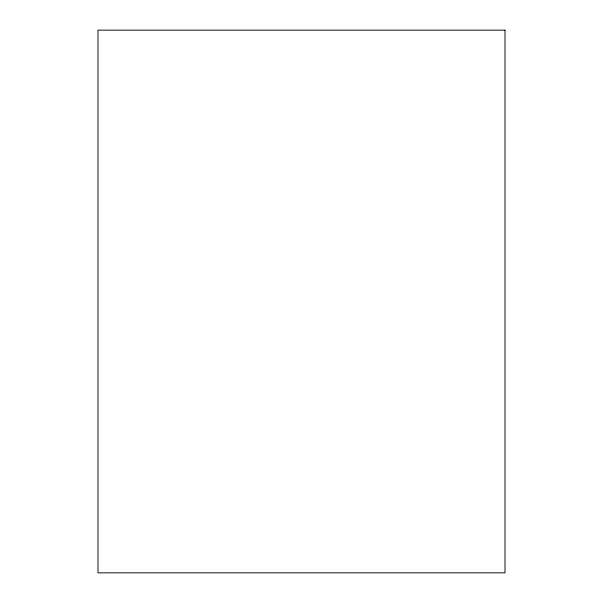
<?xml version="1.0" encoding="UTF-8"?>
<svg xmlns="http://www.w3.org/2000/svg" width="603" height="603" viewBox="0 0 603 603"><rect width="100%" height="100%" fill="white"/><g stroke="black" fill="none" stroke-linecap="round" stroke-linejoin="round"><path stroke-width="0.9" d="M505.013 30.15L97.987 30.15L97.987 572.85L505.013 572.85L505.013 30.15"/></g></svg>
